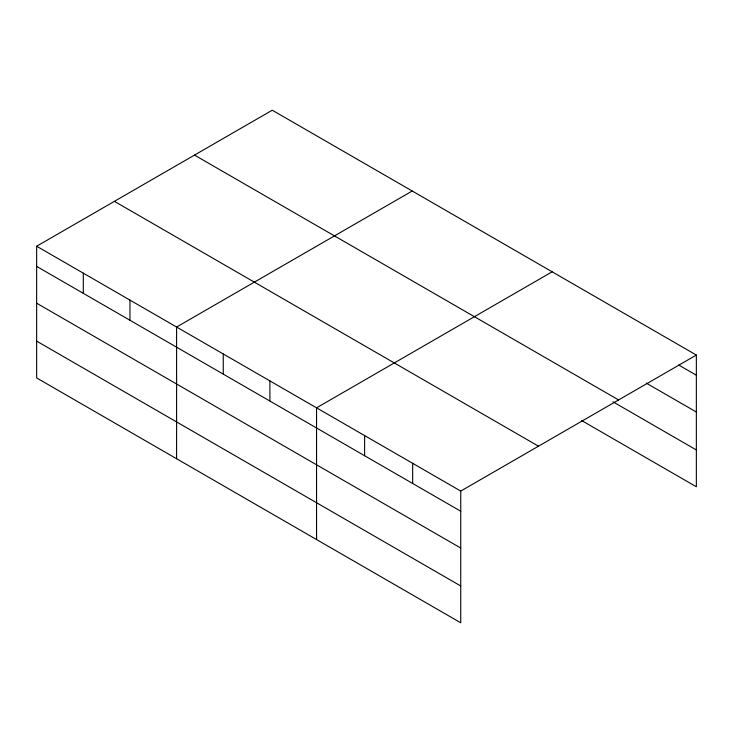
<?xml version="1.0" encoding="UTF-8"?>
<svg xmlns="http://www.w3.org/2000/svg" width="733" height="733" viewBox="0 0 733 733"><rect width="100%" height="100%" fill="white"/><g stroke="black" fill="none" stroke-linecap="round" stroke-linejoin="round"><path stroke-width="1.1" d="M36.65 246.233L460.745 491.083L460.745 622.793L36.65 377.944L36.65 246.233L272.255 110.207L696.35 355.056L696.35 486.767L581.59 420.504M412.212 191.011L176.598 327.037L176.598 458.748M552.16 271.806L316.555 407.832L316.555 539.543M460.745 491.083L696.35 355.056M678.694 365.016L696.35 375.204M646.323 383.139L696.35 412.019M194.511 155.094L618.597 399.943M612.971 401.812L696.35 449.952M114.403 201.346L538.489 446.195M36.65 266.391L460.745 511.231M36.65 303.196L460.745 548.046M36.65 341.129L460.745 585.979M412.679 463.329L412.679 483.487M364.613 435.585L364.613 455.734M269.9 380.903L269.9 401.052M223.253 353.966L223.253 374.123M129.952 300.099L129.952 320.257M83.296 273.171L83.296 293.319"/></g></svg>
